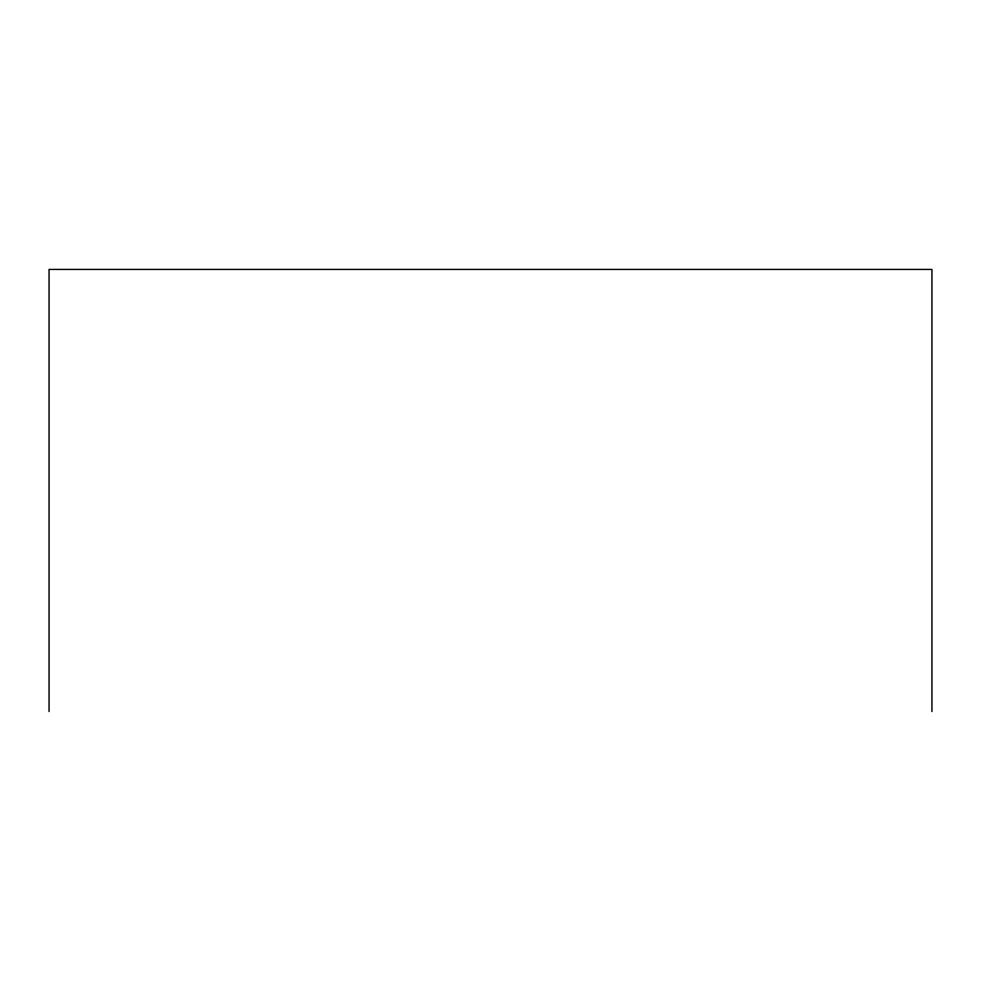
<?xml version="1.0" encoding="UTF-8"?>
<svg xmlns="http://www.w3.org/2000/svg" width="981" height="981" viewBox="0 0 981 981"><rect width="100%" height="100%" fill="white"/><g stroke="black" fill="none" stroke-linecap="round" stroke-linejoin="round"><path stroke-width="1.47" d="M931.95 711.568L931.95 269.432L49.05 269.432L49.05 711.568"/></g></svg>
